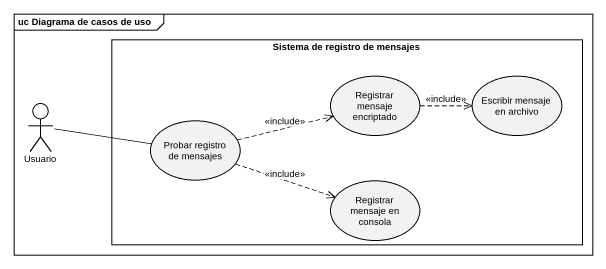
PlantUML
@startuml
mainframe uc Diagrama de casos de uso
rectangle "Sistema de registro de mensajes" as Sistema_de_registro_de {
  usecase "Registrar mensaje encriptado" as Registrar_mensaje_encriptado
  usecase "Escribir mensaje en archivo" as Escribir_mensaje_en_archivo
  usecase "Probar registro de mensajes" as Probar_registro_de_mensajes
  usecase "Registrar mensaje en consola" as Registrar_mensaje_en_consola
}
actor Usuario
Registrar_mensaje_encriptado .right.> Escribir_mensaje_en_archivo : <<include>>
Usuario -right- Probar_registro_de_mensajes
Probar_registro_de_mensajes .right.> Registrar_mensaje_encriptado : <<include>>
Probar_registro_de_mensajes .right.> Registrar_mensaje_en_consola : <<include>>
@enduml
